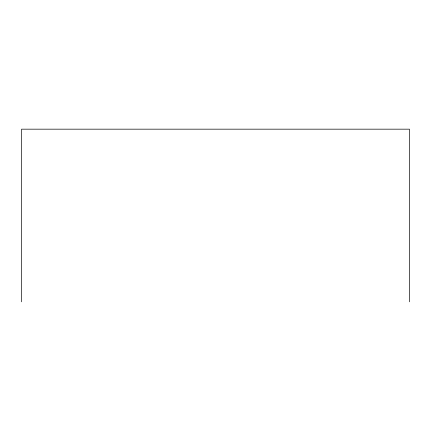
<?xml version="1.0" encoding="UTF-8"?>
<svg xmlns="http://www.w3.org/2000/svg" width="431" height="431" viewBox="0 0 431 431"><rect width="100%" height="100%" fill="white"/><g stroke="black" fill="none" stroke-linecap="round" stroke-linejoin="round"><path stroke-width="0.65" d="M409.45 301.829L409.45 129.171L21.55 129.171L21.55 301.829"/></g></svg>
